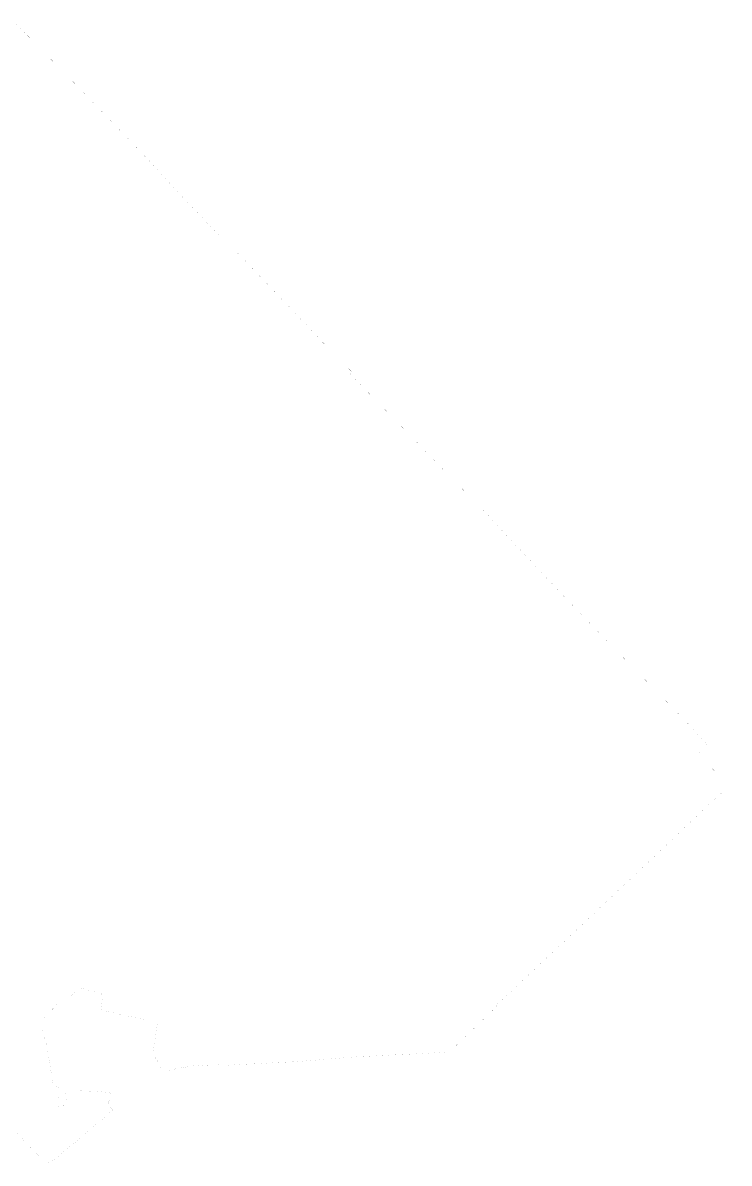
# Model space of a CAD drawing. Header units: millimetres. Extents: x 1265826 to 1360210, y 383897 to 506623.
# Drawn here: x 1355350 to 1360210, y 394894 to 402745 of the extents above; entities that cross this region are included whole.
import ezdxf

# ---------------------------------------------------------------- set-up
doc = ezdxf.new("R2010")
doc.units = ezdxf.units.MM
doc.layers.add('14', color=7, linetype='Continuous')

msp = doc.modelspace()

# ---------------------------------------------------------------- linework, layer by layer
at = {"layer": '14', "color": 12, "const_width": 0.17, "flags": 128}
msp.add_lwpolyline([(1355312.7, 395101.9), (1355355.6, 395048.9), (1355427.2, 394973.9), (1355516.2, 394906.5), (1355534.6, 394893.7), (1355672.9, 395007.5), (1355701.7, 395031.1), (1355890.7, 395189.9), (1355974, 395262.3), (1355934, 395292), (1355954.1, 395353.6), (1355955.8, 395373.2), (1355946.4, 395380.5), (1355848.6, 395388.2), (1355722, 395392.9), (1355650.8, 395392.4), (1355644.3, 395384), (1355655, 395317), (1355657.1, 395295.6), (1355652.5, 395287.2), (1355633.8, 395290.8), (1355612.4, 395290.6), (1355596.6, 395285.8), (1355583.6, 395289.5), (1355577.9, 395299.7), (1355577.7, 395330.4), (1355600.8, 395356.6), (1355600.4, 395416.2), (1355560.3, 395423.9), (1355540.8, 395544.9), (1355519.5, 395664.9), (1355514.5, 395716.6), (1355499.3, 395750), (1355487.8, 395805.8), (1355486.5, 395851.4), (1355494.7, 395885), (1355509.4, 395910.3), (1355558.4, 395958.1), (1355592.5, 395998.4), (1355597.5, 396001.3), (1355628.6, 396019.9), (1355663.9, 396031.3), (1355698.2, 396057.7), (1355720.2, 396095.1), (1355734.1, 396104.5), (1355747.2, 396100.7), (1355755.7, 396098.2), (1355796.6, 396086.3), (1355887.8, 396062.4), (1355897.5, 396043.3), (1355892.4, 395974.3), (1355887, 395950), (1356057.2, 395909.7), (1356190.6, 395880.8), (1356274.9, 395852.4), (1356271, 395816.6), (1356260.8, 395750.7), (1356249.8, 395678.7), (1356247.1, 395633.3), (1356273.3, 395605.8), (1356297.9, 395553.8), (1356321.4, 395529.4), (1356325.3, 395525.3), (1356335.5, 395528.5), (1356361.8, 395535.4), (1356435.4, 395549.5), (1356519.8, 395563.7), (1356599.7, 395569.4), (1356628.9, 395568.1), (1356631.6, 395570), (1356640.9, 395569.4), (1356678.4, 395569.7), (1356723.8, 395572.2), (1356719.3, 395566.5), (1356734.4, 395566.4), (1356856.2, 395574.1), (1356969.2, 395578.8), (1357101.9, 395586.6), (1357217.9, 395591.9), (1357414, 395607), (1357494.1, 395613.8), (1357627.1, 395624.8), (1357780.8, 395632.8), (1357877.1, 395638), (1358053.7, 395646.2), (1358202.3, 395654.7), (1358253.3, 395658), (1358283.1, 395665), (1358304.8, 395677.8), (1358350.9, 395722.9), (1358420.4, 395789.4), (1358503.1, 395869.2), (1358611.9, 395974.2), (1358606.5, 395979.9), (1358717.7, 396082.9), (1359429.2, 396755), (1360162.9, 397448.8), (1360164.4, 397447.3), (1360209.8, 397492.8), (1360191.4, 397510.9), (1360129.6, 397573.8), (1360000.2, 397706), (1360004.9, 397719.8), (1360056.5, 397779.8), (1360054.2, 397782.3), (1359951.1, 397894.4), (1359803.9, 398046.8), (1359701.6, 398150.9), (1359387.4, 398470.1), (1359050, 398820.9), (1358801.5, 399085), (1358520.1, 399387.1), (1358242.6, 399669.1), (1358051.1, 399868.3), (1357699.1, 400227.6), (1357601.7, 400331.6), (1357612.3, 400343.5), (1357413.4, 400545), (1357197.3, 400774.3), (1356791.8, 401198.6), (1356701.6, 401287.3), (1356630.2, 401353.1), (1356416.5, 401581.6), (1356194.9, 401821.5), (1355989.2, 402035.5), (1355715.6, 402319.5), (1355501.4, 402537.1), (1355364.7, 402675.8), (1355289.4, 402745.1)], dxfattribs=at)

doc.saveas('drawing.dxf')
